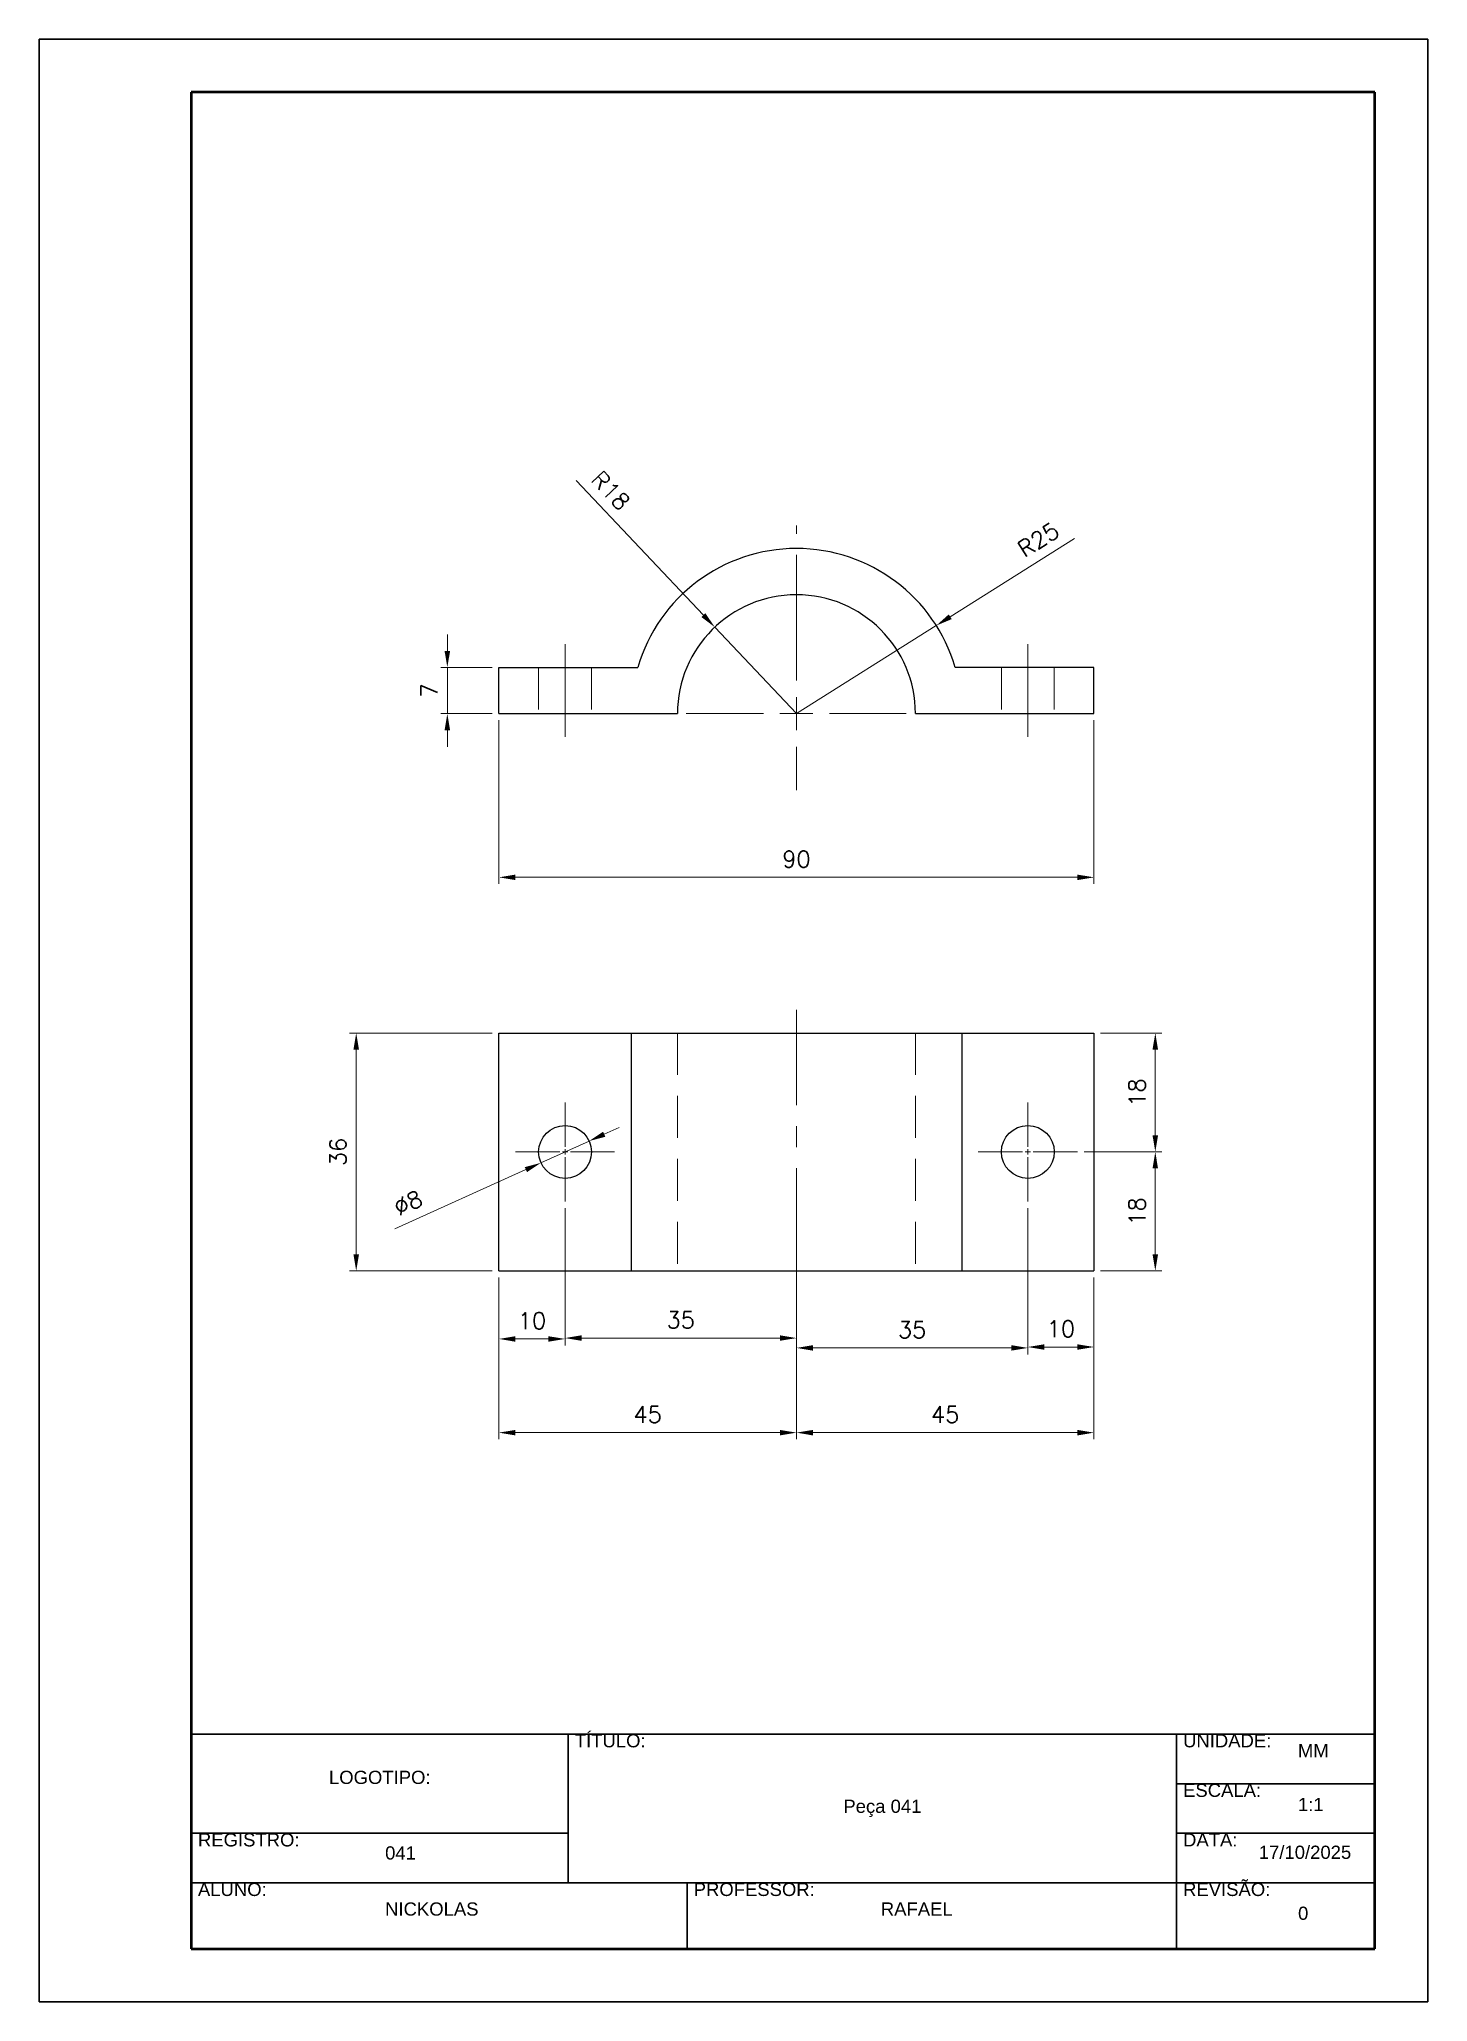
# Paper-space layout 'Layout1' of a CAD drawing. Header units: millimetres. Extents: x -4 to 206, y 9 to 306.
# The model-space entities are those that its viewports show. They can reach past a viewport. Long polylines and large blocks are cut down to what shows.
import ezdxf

# ---------------------------------------------------------------- set-up
doc = ezdxf.new("R2010")
doc.units = ezdxf.units.MM
for name, pattern in [('CENTER', [50.8, 31.75, -6.35, 6.35, -6.35]), ('CENTER2', [28.575, 19.05, -3.175, 3.175, -3.175]), ('DASHED2', [9.525, 6.35, -3.175])]:
    doc.linetypes.add(name, pattern=pattern)
for name, color, linetype, lineweight in [('CENTRO', 1, 'CENTER', 5), ('CONTORNO 1', 3, 'Continuous', 25), ('CONTORNO 2', 4, 'Continuous', 30), ('CONTORNO 3', 6, 'Continuous', 50), ('COTA', 1, 'Continuous', 13), ('TEXTO 1', 2, 'Continuous', 25), ('TEXTO 2', 3, 'Continuous', 25), ('TRACEJADA', 1, 'DASHED2', 13), ('VIEWPORT', 9, 'Continuous', 13)]:
    doc.layers.add(name, color=color, linetype=linetype, lineweight=lineweight)
doc.layers.get('VIEWPORT').off()
doc.styles.add('ROMANS', font='romans.shx')
doc.styles.get("Standard").update_dxf_attribs({"font": 'arial.ttf'})
doc.dimstyles.new('Padrão', dxfattribs={"dimtxt": 2.5, "dimasz": 2.5, "dimexe": 1, "dimexo": 1, "dimgap": 1.5, "dimtad": 1, "dimdsep": 46, "dimtxsty": 'ROMANS', "dimblk1": 'ARCHTICK', "dimblk2": 'OBLIQUE', "dimcen": 2.5, "dimclrd": 1, "dimclre": 1, "dimclrt": 2, "dimadec": 0, "dimazin": 2, "dimtfac": 1, "dimtmove": 0, "dimatfit": 3, "dimfxl": 0, "dimlwd": -1, "dimlwe": -1, "dimarcsym": 0})

# ---------------------------------------------------------------- blocks, each defined once
blk = doc.blocks.new('*U7')
at = {"layer": 'CENTRO', "color": 0, "linetype": 'CENTER2'}
blk.add_line((0, -21.5), (0, 21.5), dxfattribs=at)
blk = doc.blocks.new('*U8')
at = {"layer": 'CENTRO', "color": 0, "linetype": 'CENTER2'}
for p, q in [((0, 0.8), (0, 7.5)), ((-7.5, 0), (-0.8, 0)), ((0.8, 0), (7.5, 0)), ((0, -7.5), (0, -0.8))]:
    blk.add_line(p, q, dxfattribs=at)
at = {"layer": 'CENTRO', "color": 0, "linetype": 'Continuous'}
for p, q in [((-0.4, 0), (0.4, 0)), ((0, -0.4), (0, 0.4))]:
    blk.add_line(p, q, dxfattribs=at)
blk = doc.blocks.new('*U9')
at = {"layer": 'CENTRO', "color": 0, "linetype": 'CENTER2'}
for p, q in [((0, 0.8), (0, 7.5)), ((-7.5, 0), (-0.8, 0)), ((0.8, 0), (7.5, 0)), ((0, -7.5), (0, -0.8))]:
    blk.add_line(p, q, dxfattribs=at)
at = {"layer": 'CENTRO', "color": 0, "linetype": 'Continuous'}
for p, q in [((-0.4, 0), (0.4, 0)), ((0, -0.4), (0, 0.4))]:
    blk.add_line(p, q, dxfattribs=at)
blk = doc.blocks.new('*U10')
at = {"layer": 'CENTRO', "color": 0, "linetype": 'CENTER2'}
blk.add_line((0, 7), (0, -7), dxfattribs=at)
blk = doc.blocks.new('*U11')
at = {"layer": 'CENTRO', "color": 0, "linetype": 'CENTER2'}
blk.add_line((0, 7), (0, -7), dxfattribs=at)
blk = doc.blocks.new('*D15')
at = {"layer": 'COTA', "color": 1}
for p, q in [((1917, 1312.63), (1917, 1288.15)), ((1962, 1312.63), (1962, 1288.15)), ((1919.5, 1289.15), (1959.5, 1289.15))]:
    blk.add_line(p, q, dxfattribs=at)
for points in [[(1919.5, 1289.56), (1919.5, 1288.73), (1917, 1289.15)], [(1959.5, 1289.56), (1959.5, 1288.73), (1962, 1289.15)]]:
    blk.add_solid(points, dxfattribs=at)
at = {"layer": 'Defpoints', "color": 0}
for p in [(1917, 1313.63), (1962, 1313.63), (1962, 1289.15)]:
    blk.add_point(p, dxfattribs=at)
at = {"layer": 'COTA', "color": 2, "insert": (1939.5, 1291.9), "char_height": 2.5, "attachment_point": 5, "style": 'ROMANS'}
blk.add_mtext('45', dxfattribs=at)
blk = doc.blocks.new('_ArchTick')
at = {"color": 0, "linetype": 'ByBlock', "const_width": 0.15}
blk.add_lwpolyline([(-0.5, -0.5), (0.5, 0.5)], dxfattribs=at)
blk = doc.blocks.new('_Oblique')
at = {"color": 0, "linetype": 'ByBlock', "lineweight": -2}
blk.add_line((-0.5, -0.5), (0.5, 0.5), dxfattribs=at)
blk = doc.blocks.new('*D16')
at = {"layer": 'COTA', "color": 1}
for p, q in [((1962, 1312.63), (1962, 1288.15)), ((2007, 1312.63), (2007, 1288.15)), ((1964.5, 1289.15), (2004.5, 1289.15))]:
    blk.add_line(p, q, dxfattribs=at)
for points in [[(1964.5, 1289.56), (1964.5, 1288.73), (1962, 1289.15)], [(2004.5, 1289.56), (2004.5, 1288.73), (2007, 1289.15)]]:
    blk.add_solid(points, dxfattribs=at)
at = {"layer": 'Defpoints', "color": 0}
for p in [(1962, 1313.63), (2007, 1313.63), (2007, 1289.15)]:
    blk.add_point(p, dxfattribs=at)
at = {"layer": 'COTA', "color": 2, "insert": (1984.5, 1291.9), "char_height": 2.5, "attachment_point": 5, "style": 'ROMANS'}
blk.add_mtext('45', dxfattribs=at)
blk = doc.blocks.new('*D19')
at = {"layer": 'COTA', "color": 1}
for p, q in [((1927, 1323.13), (1927, 1302.33)), ((1917, 1312.63), (1917, 1302.33)), ((1919.5, 1303.33), (1924.5, 1303.33))]:
    blk.add_line(p, q, dxfattribs=at)
for points in [[(1919.5, 1303.74), (1919.5, 1302.91), (1917, 1303.33)], [(1924.5, 1303.74), (1924.5, 1302.91), (1927, 1303.33)]]:
    blk.add_solid(points, dxfattribs=at)
at = {"layer": 'Defpoints', "color": 0}
for p in [(1927, 1324.13), (1917, 1313.63), (1927, 1303.33)]:
    blk.add_point(p, dxfattribs=at)
at = {"layer": 'COTA', "color": 2, "insert": (1922, 1306.08), "char_height": 2.5, "attachment_point": 5, "style": 'ROMANS'}
blk.add_mtext('10', dxfattribs=at)
blk = doc.blocks.new('*D21')
at = {"layer": 'COTA', "color": 1}
for p, q in [((1927, 1323.13), (1927, 1302.46)), ((1962, 1312.63), (1962, 1302.46)), ((1929.5, 1303.46), (1959.5, 1303.46))]:
    blk.add_line(p, q, dxfattribs=at)
for points in [[(1929.5, 1303.88), (1929.5, 1303.05), (1927, 1303.46)], [(1959.5, 1303.88), (1959.5, 1303.05), (1962, 1303.46)]]:
    blk.add_solid(points, dxfattribs=at)
at = {"layer": 'Defpoints', "color": 0}
for p in [(1927, 1324.13), (1962, 1313.63), (1962, 1303.46)]:
    blk.add_point(p, dxfattribs=at)
at = {"layer": 'COTA', "color": 2, "insert": (1944.5, 1306.21), "char_height": 2.5, "attachment_point": 5, "style": 'ROMANS'}
blk.add_mtext('35', dxfattribs=at)
blk = doc.blocks.new('*D22')
at = {"layer": 'COTA', "color": 1}
for p, q in [((1997, 1323.13), (1997, 1301.11)), ((2007, 1312.63), (2007, 1301.11)), ((2004.5, 1302.11), (1999.5, 1302.11))]:
    blk.add_line(p, q, dxfattribs=at)
for points in [[(1999.5, 1302.52), (1999.5, 1301.69), (1997, 1302.11)], [(2004.5, 1302.52), (2004.5, 1301.69), (2007, 1302.11)]]:
    blk.add_solid(points, dxfattribs=at)
at = {"layer": 'Defpoints', "color": 0}
for p in [(1997, 1324.13), (2007, 1313.63), (1997, 1302.11)]:
    blk.add_point(p, dxfattribs=at)
at = {"layer": 'COTA', "color": 2, "insert": (2002, 1304.86), "char_height": 2.5, "attachment_point": 5, "style": 'ROMANS'}
blk.add_mtext('10', dxfattribs=at)
blk = doc.blocks.new('*D23')
at = {"layer": 'COTA', "color": 1}
for p, q in [((1997, 1323.13), (1997, 1300.97)), ((1962, 1312.63), (1962, 1300.97)), ((1994.5, 1301.97), (1964.5, 1301.97))]:
    blk.add_line(p, q, dxfattribs=at)
for points in [[(1964.5, 1302.39), (1964.5, 1301.56), (1962, 1301.97)], [(1994.5, 1302.39), (1994.5, 1301.56), (1997, 1301.97)]]:
    blk.add_solid(points, dxfattribs=at)
at = {"layer": 'Defpoints', "color": 0}
for p in [(1997, 1324.13), (1962, 1313.63), (1962, 1301.97)]:
    blk.add_point(p, dxfattribs=at)
at = {"layer": 'COTA', "color": 2, "insert": (1979.5, 1304.72), "char_height": 2.5, "attachment_point": 5, "style": 'ROMANS'}
blk.add_mtext('35', dxfattribs=at)
blk = doc.blocks.new('*D24')
at = {"layer": 'COTA', "color": 1}
for p, q in [((1916, 1349.63), (1894.42, 1349.63)), ((1895.42, 1347.13), (1895.42, 1316.13)), ((1916, 1313.63), (1894.42, 1313.63))]:
    blk.add_line(p, q, dxfattribs=at)
for points in [[(1895, 1347.13), (1895.84, 1347.13), (1895.42, 1349.63)], [(1895, 1316.13), (1895.84, 1316.13), (1895.42, 1313.63)]]:
    blk.add_solid(points, dxfattribs=at)
at = {"layer": 'Defpoints', "color": 0}
for p in [(1917, 1349.63), (1895.42, 1313.63), (1917, 1313.63)]:
    blk.add_point(p, dxfattribs=at)
at = {"layer": 'COTA', "color": 2, "insert": (1892.67, 1331.63), "char_height": 2.5, "attachment_point": 5, "rotation": 90, "style": 'ROMANS'}
blk.add_mtext('36', dxfattribs=at)
blk = doc.blocks.new('*D25')
at = {"layer": 'COTA', "color": 1}
for p, q in [((2008, 1349.63), (2017.28, 1349.63)), ((2016.28, 1347.13), (2016.28, 1334.13)), ((2005.5, 1331.63), (2017.28, 1331.63))]:
    blk.add_line(p, q, dxfattribs=at)
for points in [[(2015.86, 1347.13), (2016.69, 1347.13), (2016.28, 1349.63)], [(2015.86, 1334.13), (2016.69, 1334.13), (2016.28, 1331.63)]]:
    blk.add_solid(points, dxfattribs=at)
at = {"layer": 'Defpoints', "color": 0}
for p in [(2007, 1349.63), (2004.5, 1331.63), (2016.28, 1331.63)]:
    blk.add_point(p, dxfattribs=at)
at = {"layer": 'COTA', "color": 2, "insert": (2013.53, 1340.63), "char_height": 2.5, "attachment_point": 5, "rotation": 90, "style": 'ROMANS'}
blk.add_mtext('18', dxfattribs=at)
blk = doc.blocks.new('*D26')
at = {"layer": 'COTA', "color": 1}
for p, q in [((2005.5, 1331.63), (2017.28, 1331.63)), ((2016.28, 1329.13), (2016.28, 1316.13)), ((2008, 1313.63), (2017.28, 1313.63))]:
    blk.add_line(p, q, dxfattribs=at)
for points in [[(2015.86, 1329.13), (2016.69, 1329.13), (2016.28, 1331.63)], [(2015.86, 1316.13), (2016.69, 1316.13), (2016.28, 1313.63)]]:
    blk.add_solid(points, dxfattribs=at)
at = {"layer": 'Defpoints', "color": 0}
for p in [(2004.5, 1331.63), (2007, 1313.63), (2016.28, 1313.63)]:
    blk.add_point(p, dxfattribs=at)
at = {"layer": 'COTA', "color": 2, "insert": (2013.53, 1322.63), "char_height": 2.5, "attachment_point": 5, "rotation": 90, "style": 'ROMANS'}
blk.add_mtext('18', dxfattribs=at)
blk = doc.blocks.new('*U28')
at = {"layer": 'CENTRO', "color": 0, "linetype": 'CENTER2'}
for p, q in [((0, 5), (0, 28.5)), ((-16.68, 0), (-5, 0)), ((5, 0), (16.61, 0)), ((0, -11.6), (0, -5))]:
    blk.add_line(p, q, dxfattribs=at)
at = {"layer": 'CENTRO', "color": 0, "linetype": 'Continuous'}
for p, q in [((-2.5, 0), (2.5, 0)), ((0, -2.5), (0, 2.5))]:
    blk.add_line(p, q, dxfattribs=at)
blk = doc.blocks.new('*D29')
at = {"layer": 'COTA', "color": 1}
for p, q in [((1932.93, 1334.31), (1935.2, 1335.33)), ((1930.65, 1333.28), (1923.36, 1329.98)), ((1901.25, 1319.99), (1921.08, 1328.95))]:
    blk.add_line(p, q, dxfattribs=at)
for points in [[(1932.75, 1334.68), (1933.1, 1333.93), (1930.65, 1333.28)], [(1920.91, 1329.33), (1921.25, 1328.57), (1923.36, 1329.98)]]:
    blk.add_solid(points, dxfattribs=at)
at = {"layer": 'Defpoints', "color": 0}
for p in [(1930.65, 1333.28), (1923.36, 1329.98)]:
    blk.add_point(p, dxfattribs=at)
at = {"layer": 'COTA', "color": 2, "insert": (1903.27, 1323.92), "char_height": 2.5, "attachment_point": 5, "rotation": 24.3202, "style": 'ROMANS'}
blk.add_mtext('∅8', dxfattribs=at)
blk = doc.blocks.new('*D30')
at = {"layer": 'COTA', "color": 1}
for p, q in [((1909.2, 1407.46), (1909.2, 1409.96)), ((1916, 1404.96), (1908.2, 1404.96)), ((1909.2, 1397.96), (1909.2, 1404.96)), ((1916, 1397.96), (1908.2, 1397.96)), ((1909.2, 1395.46), (1909.2, 1392.96))]:
    blk.add_line(p, q, dxfattribs=at)
for points in [[(1908.78, 1407.46), (1909.62, 1407.46), (1909.2, 1404.96)], [(1908.78, 1395.46), (1909.62, 1395.46), (1909.2, 1397.96)]]:
    blk.add_solid(points, dxfattribs=at)
at = {"layer": 'Defpoints', "color": 0}
for p in [(1909.2, 1404.96), (1917, 1404.96), (1917, 1397.96)]:
    blk.add_point(p, dxfattribs=at)
at = {"layer": 'COTA', "color": 2, "insert": (1906.45, 1401.46), "char_height": 2.5, "attachment_point": 5, "rotation": 90, "style": 'ROMANS'}
blk.add_mtext('7', dxfattribs=at)
blk = doc.blocks.new('*D31')
at = {"layer": 'COTA', "color": 1}
for p, q in [((1917, 1396.96), (1917, 1372.19)), ((2007, 1396.96), (2007, 1372.19)), ((1919.5, 1373.19), (2004.5, 1373.19))]:
    blk.add_line(p, q, dxfattribs=at)
for points in [[(1919.5, 1373.6), (1919.5, 1372.77), (1917, 1373.19)], [(2004.5, 1373.6), (2004.5, 1372.77), (2007, 1373.19)]]:
    blk.add_solid(points, dxfattribs=at)
at = {"layer": 'Defpoints', "color": 0}
for p in [(1917, 1397.96), (2007, 1397.96), (2007, 1373.19)]:
    blk.add_point(p, dxfattribs=at)
at = {"layer": 'COTA', "color": 2, "insert": (1962, 1375.94), "char_height": 2.5, "attachment_point": 5, "style": 'ROMANS'}
blk.add_mtext('90', dxfattribs=at)
blk = doc.blocks.new('*D32')
at = {"layer": 'COTA', "color": 1}
for p, q in [((1928.68, 1433.26), (1947.93, 1412.87)), ((1962, 1397.96), (1949.65, 1411.05))]:
    blk.add_line(p, q, dxfattribs=at)
blk.add_solid([(1948.23, 1413.15), (1947.63, 1412.58), (1949.65, 1411.05)], dxfattribs=at)
at = {"layer": 'Defpoints', "color": 0}
for p in [(1949.65, 1411.05), (1962, 1397.96)]:
    blk.add_point(p, dxfattribs=at)
at = {"layer": 'COTA', "color": 2, "insert": (1933.92, 1431.72), "char_height": 2.5, "attachment_point": 5, "rotation": 313.3496, "style": 'ROMANS'}
blk.add_mtext('R18', dxfattribs=at)
blk = doc.blocks.new('*D33')
at = {"layer": 'COTA', "color": 1}
for p, q in [((2004.06, 1424.48), (1985.26, 1412.63)), ((1962, 1397.96), (1983.15, 1411.29))]:
    blk.add_line(p, q, dxfattribs=at)
blk.add_solid([(1985.04, 1412.98), (1985.49, 1412.27), (1983.15, 1411.29)], dxfattribs=at)
at = {"layer": 'Defpoints', "color": 0}
for p in [(1983.15, 1411.29), (1962, 1397.96)]:
    blk.add_point(p, dxfattribs=at)
at = {"layer": 'COTA', "color": 2, "insert": (1998.6, 1424.29), "char_height": 2.5, "attachment_point": 5, "rotation": 32.2344, "style": 'ROMANS'}
blk.add_mtext('R25', dxfattribs=at)

msp = doc.modelspace()

# ---------------------------------------------------------------- linework, layer by layer
at = {"layer": 'CONTORNO 1'}
for p, q in [((1917.003, 1397.958), (1917.003, 1404.958)), ((1917.003, 1404.958), (1938.003, 1404.958)), ((2007.003, 1404.958), (1986.003, 1404.958)), ((2007.003, 1397.958), (2007.003, 1404.958)), ((1917.003, 1397.958), (1944.003, 1397.958)), ((1980.003, 1397.958), (2007.003, 1397.958)), ((1917.003, 1313.628), (1917.003, 1349.628)), ((1917.003, 1349.628), (2007.003, 1349.628)), ((1937.003, 1349.628), (1937.003, 1313.628)), ((1987.003, 1349.628), (1987.003, 1313.628)), ((2007.003, 1349.628), (2007.003, 1313.628)), ((1917.003, 1313.628), (2007.003, 1313.628))]:
    msp.add_line(p, q, dxfattribs=at)
for centre in [(1927.003, 1331.628), (1997.003, 1331.628)]:
    msp.add_circle(centre, 4, dxfattribs=at)
for radius, start, end in [(25, 16.2602, 163.7398), (18, 0, 180)]:
    msp.add_arc((1962.003, 1397.958), radius, start, end, dxfattribs=at)
at = {"layer": 'TRACEJADA'}
for p, q in [((1923.003, 1404.958), (1923.003, 1397.958)), ((1931.003, 1404.958), (1931.003, 1397.958)), ((1993.003, 1404.958), (1993.003, 1397.958)), ((2001.003, 1404.958), (2001.003, 1397.958)), ((1944.003, 1349.628), (1944.003, 1313.628)), ((1980.003, 1349.628), (1980.003, 1313.628))]:
    msp.add_line(p, q, dxfattribs=at)

# ---------------------------------------------------------------- block references
at = {"layer": 'CENTRO', "linetype": 'CENTER2'}
for name, p in [('*U28', (1962.003, 1397.958)), ('*U10', (1927.003, 1401.458)), ('*U11', (1997.003, 1401.458)), ('*U7', (1962.003, 1331.628)), ('*U8', (1927.003, 1331.628)), ('*U9', (1997.003, 1331.628))]:
    msp.add_blockref(name, p, dxfattribs=at)

# ---------------------------------------------------------------- dimensions: what is measured, and where the dimension line sits
at = {"layer": 'COTA'}
for mpoint, picture, middle in [((1949.647, 1411.047), '*D32', (1931.917, 1429.829)), ((1983.15, 1411.293), '*D33', (2000.07, 1421.962))]:
    dim = msp.add_radius_dim(center=(1962.003, 1397.958), mpoint=mpoint, dimstyle='Padrão', dxfattribs=at)
    dim.commit()
    dim.dimension.update_dxf_attribs({"geometry": picture, "text_midpoint": middle, "dimtype": 164})
for base, p1, p2, picture, middle in [((1909.199, 1404.958), (1917.003, 1397.958), (1917.003, 1404.958), '*D30', (1906.449, 1401.458)), ((1895.422, 1313.628), (1917.003, 1349.628), (1917.003, 1313.628), '*D24', (1892.672, 1331.628)), ((2016.276, 1331.628), (2007.003, 1349.628), (2004.503, 1331.628), '*D25', (2013.526, 1340.628)), ((2016.276, 1313.628), (2004.503, 1331.628), (2007.003, 1313.628), '*D26', (2013.526, 1322.628))]:
    dim = msp.add_linear_dim(base=base, p1=p1, p2=p2, angle=90, dimstyle='Padrão', dxfattribs=at)
    dim.commit()
    dim.dimension.update_dxf_attribs({"geometry": picture, "text_midpoint": middle})
for base, p1, p2, picture, middle in [((2007.003, 1373.187), (1917.003, 1397.958), (2007.003, 1397.958), '*D31', (1962.003, 1375.937)), ((1927.003, 1303.328), (1917.003, 1313.628), (1927.003, 1324.128), '*D19', (1922.003, 1306.078)), ((1962.003, 1303.464), (1927.003, 1324.128), (1962.003, 1313.628), '*D21', (1944.503, 1306.214)), ((1962.003, 1301.973), (1997.003, 1324.128), (1962.003, 1313.628), '*D23', (1979.503, 1304.723)), ((1997.003, 1302.108), (2007.003, 1313.628), (1997.003, 1324.128), '*D22', (2002.003, 1304.858)), ((1962.003, 1289.146), (1917.003, 1313.628), (1962.003, 1313.628), '*D15', (1939.503, 1291.896)), ((2007.003, 1289.146), (1962.003, 1313.628), (2007.003, 1313.628), '*D16', (1984.503, 1291.896))]:
    dim = msp.add_linear_dim(base=base, p1=p1, p2=p2, dimstyle='Padrão', dxfattribs=at)
    dim.commit()
    dim.dimension.update_dxf_attribs({"geometry": picture, "text_midpoint": middle})
dim = msp.add_diameter_dim_2p(p1=(1930.648, 1333.276), p2=(1923.358, 1329.981), dimstyle='Padrão', dxfattribs=at)
dim.commit()
dim.dimension.update_dxf_attribs({"geometry": '*D29', "text_midpoint": (1904.407, 1321.416), "dimtype": 163})

psp = doc.layouts.get("Layout1")

# ---------------------------------------------------------------- linework, layer by layer
at = {"layer": 'CONTORNO 2'}
for p, q in [((-3.69, 305.9), (-3.69, 8.9)), ((206.31, 305.9), (-3.69, 305.9)), ((206.31, 8.9), (206.31, 305.9)), ((19.31, 49.4), (198.31, 49.4)), ((76.31, 49.4), (76.31, 26.9)), ((168.31, 49.4), (198.31, 49.4)), ((168.31, 16.9), (168.31, 49.4)), ((168.31, 41.9), (198.31, 41.9)), ((19.31, 34.4), (76.31, 34.4)), ((168.31, 34.4), (198.31, 34.4)), ((168.31, 34.4), (198.31, 34.4)), ((19.31, 26.9), (198.31, 26.9)), ((94.29, 26.9), (94.29, 16.9)), ((168.31, 26.9), (198.31, 26.9)), ((-3.69, 8.9), (206.31, 8.9))]:
    psp.add_line(p, q, dxfattribs=at)
at = {"layer": 'CONTORNO 3'}
for p, q in [((19.31, 297.9), (19.31, 16.9)), ((198.31, 297.9), (19.31, 297.9)), ((198.31, 16.9), (198.31, 297.9)), ((19.31, 16.9), (198.31, 16.9))]:
    psp.add_line(p, q, dxfattribs=at)

# ---------------------------------------------------------------- texts
at = {"layer": 'TEXTO 1', "char_height": 2, "attachment_point": 1}
for s, insert in [('{\\W1.288224; }MM{\\H1.5x; }', (185.68, 47.9)), ('{\\W1.288224; }Peça 041{\\H1.50409x; }', (116.93, 39.48)), ('{\\W1.288224; }1:1{\\H1.50409x; }', (185.68, 39.74)), ('{\\W1.288224; }041{\\H1.50409x; }', (47.62, 32.42)), ('{\\W1.288224; }17/10/2025{\\H1.51705x; }', (179.76, 32.52)), ('{\\W1.288224; }NICKOLAS{\\H1.51774x; }', (47.62, 23.93)), ('{\\W1.288224; }RAFAEL{\\H1.5x; }', (122.6, 23.93)), ('{\\W1.288224; }0{\\H1.50409x; }', (185.7, 23.29))]:
    psp.add_mtext_dynamic_manual_height_columns(s, width=74.98, gutter_width=653.2, heights=[0], dxfattribs=dict(at, insert=insert))
at = {"layer": 'TEXTO 2', "char_height": 2}
for s, width, insert, attachment_point in [('{\\W1.288224; }TÍTULO:{\\H1.75239x; }', 57, (76.31, 49.4), 1), ('{\\W1.288224; }UNIDADE:{\\H1.5x; }', 57, (168.31, 49.4), 1), ('LOGOTIPO:', 57, (47.81, 42.84), 5), ('{\\W1.288224; }ESCALA:{\\H1.51705x; }', 57, (168.31, 41.9), 1), ('{\\W1.288224; }REGISTRO:{\\H1.51774x; }', 57, (19.31, 34.4), 1), ('{\\W1.288224; }DATA:{\\H1.5x; }', 57, (168.31, 34.4), 1), ('{\\W1.288224; }ALUNO:{\\H1.51774x; }', 74.98, (19.31, 26.9), 1), ('{\\W1.288224; }PROFESSOR:{\\H1.51774x; }', 74.98, (94.29, 26.9), 1), ('{\\W1.288224; }REVISÃO:{\\H1.71896x; }', 57, (168.31, 26.9), 1)]:
    psp.add_mtext_dynamic_manual_height_columns(s, width=width, gutter_width=653.2, heights=[0], dxfattribs=dict(at, insert=insert, attachment_point=attachment_point))

# ---------------------------------------------------------------- viewports
at = {"layer": 'VIEWPORT'}
psp.add_viewport(center=(108.81, 173.65), size=(179, 248.5), view_center_point=(1959.979, 1367.775), view_height=248.5, dxfattribs=at)

doc.saveas('drawing.dxf')
